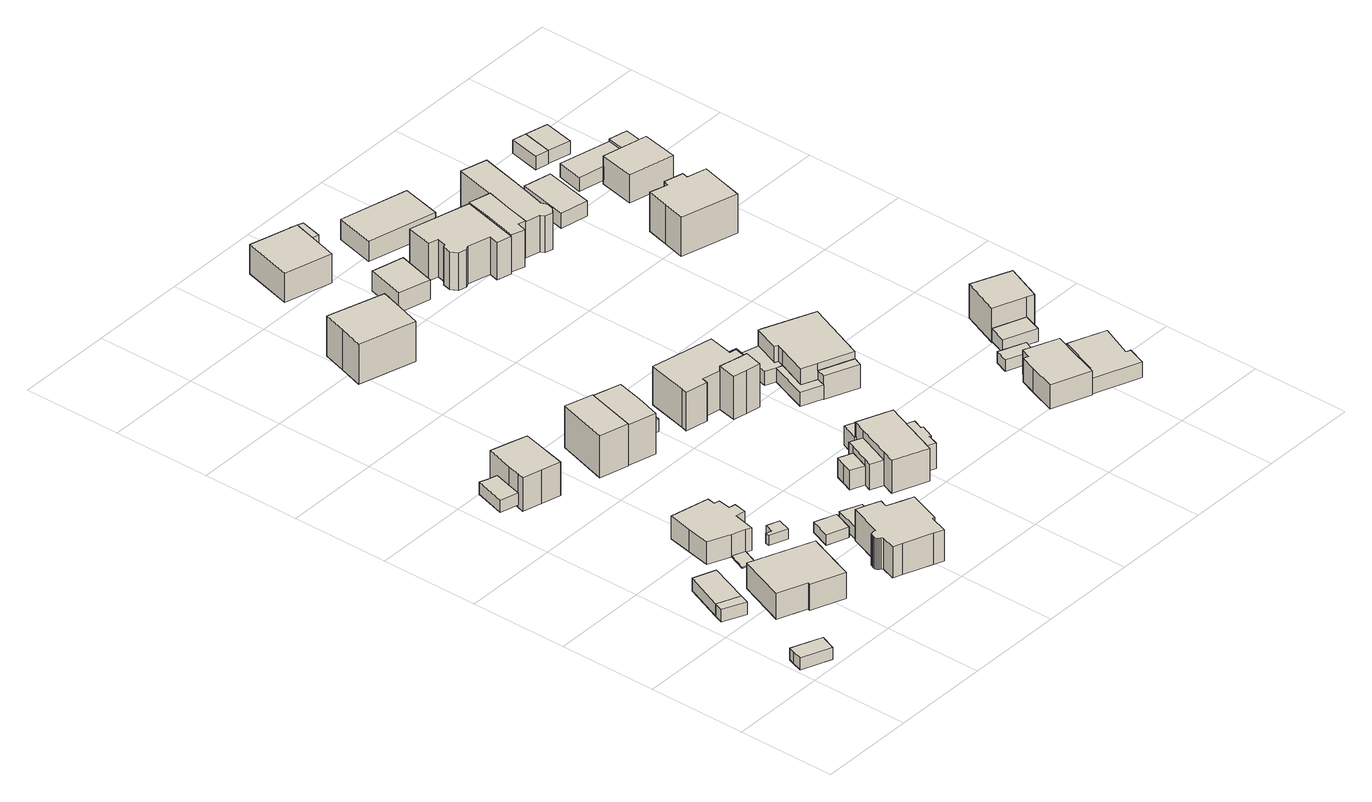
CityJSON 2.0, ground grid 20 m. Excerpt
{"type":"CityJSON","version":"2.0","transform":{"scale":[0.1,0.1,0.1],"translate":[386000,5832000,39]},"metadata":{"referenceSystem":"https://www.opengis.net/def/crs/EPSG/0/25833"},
"CityObjects":{
"building1":{"type":"Building","attributes":{"Gemeindeschluessel":"11000012","BezugspunktDach":"2200","function":"31001_2463","measuredHeight":2.51,"storeysAboveGround":1},"address":[{"country":"Germany","locality":"Berlin","thoroughfareNumber":"3 (2)","thoroughfareName":"Seeblickstraße"}],"geometry":[{"type":"Solid","lod":"1","boundaries":[[[[0,1,2,3,4]],[[5,6,7,8,9]],[[5,9,4,3]],[[6,5,3,2]],[[7,6,2,1]],[[8,7,1,0]],[[9,8,0,4]]]]}]},
"building2":{"type":"Building","attributes":{"Gemeindeschluessel":"11000012","BezugspunktDach":"2200","function":"51009_1610","measuredHeight":2.64,"storeysAboveGround":0},"address":[{"country":"Germany","locality":"Berlin"}],"geometry":[{"type":"Solid","lod":"1","boundaries":[[[[10,11,12,13]],[[14,15,16,17]],[[14,17,13,12]],[[15,14,12,11]],[[16,15,11,10]],[[17,16,10,13]]]]}]},
"building3":{"type":"Building","attributes":{"Gemeindeschluessel":"11000012","BezugspunktDach":"2200","function":"31001_2723","measuredHeight":2.64,"storeysAboveGround":1},"address":[{"country":"Germany","locality":"Berlin","thoroughfareNumber":"68A (1)","thoroughfareName":"Solquellstraße"}],"geometry":[{"type":"Solid","lod":"1","boundaries":[[[[11,18,19,12]],[[20,21,15,14]],[[20,14,12,19]],[[21,20,19,18]],[[15,21,18,11]],[[14,15,11,12]]]]}]},
"building4":{"type":"Building","attributes":{"Gemeindeschluessel":"11000012","BezugspunktDach":"2200","function":"31001_1010","measuredHeight":7.5,"storeysAboveGround":2},"address":[{"country":"Germany","locality":"Berlin","thoroughfareNumber":"3","thoroughfareName":"Seeblickstraße"}],"geometry":[{"type":"Solid","lod":"1","boundaries":[[[[22,23,24,25,26,27,28]],[[29,30,31,32,33,34,35]],[[29,35,28,27]],[[30,29,27,26]],[[31,30,26,25]],[[32,31,25,24]],[[33,32,24,23]],[[34,33,23,22]],[[35,34,22,28]]]]}]},
"building5":{"type":"Building","attributes":{"Gemeindeschluessel":"11000012","BezugspunktDach":"2200","function":"31001_2463","measuredHeight":2.9,"storeysAboveGround":1},"address":[{"country":"Germany","locality":"Berlin","thoroughfareNumber":"26 (1)","thoroughfareName":"Veltheimstraße"}],"geometry":[{"type":"Solid","lod":"1","boundaries":[[[[36,37,38,39,40]],[[41,42,43,44,45]],[[41,45,40,39]],[[42,41,39,38]],[[43,42,38,37]],[[44,43,37,36]],[[45,44,36,40]]]]}]},
"building6":{"type":"Building","attributes":{"Gemeindeschluessel":"11000012","BezugspunktDach":"2200","function":"31001_2463","measuredHeight":0.234,"storeysAboveGround":1},"address":[{"country":"Germany","locality":"Berlin","thoroughfareNumber":"3 (1)","thoroughfareName":"Seeblickstraße"}],"geometry":[{"type":"Solid","lod":"1","boundaries":[[[[46,47,48,49]],[[50,51,52,53]],[[50,53,49,48]],[[51,50,48,47]],[[52,51,47,46]],[[53,52,46,49]]]]}]},
"building7":{"type":"Building","attributes":{"Gemeindeschluessel":"11000012","BezugspunktDach":"2200","function":"31001_1010","measuredHeight":5.8,"storeysAboveGround":1},"address":[{"country":"Germany","locality":"Berlin","thoroughfareNumber":"28","thoroughfareName":"Veltheimstraße"}],"geometry":[{"type":"Solid","lod":"1","boundaries":[[[[54,55,56,57,58,59,60,61,62,63,64,65,66,67]],[[68,69,70,71,72,73,74,75,76,77,78,51,50,79]],[[68,79,67,66]],[[69,68,66,65]],[[70,69,65,64]],[[71,70,64,63]],[[72,71,63,62]],[[73,72,62,61]],[[74,73,61,60]],[[75,74,60,59]],[[76,75,59,58]],[[77,76,58,57]],[[78,77,57,56]],[[51,78,56,55]],[[50,51,55,54]],[[79,50,54,67]]]]}]},
"building8":{"type":"Building","attributes":{"Gemeindeschluessel":"11000012","BezugspunktDach":"2200","function":"31001_1010","measuredHeight":10.06,"storeysAboveGround":1},"address":[{"country":"Germany","locality":"Berlin","thoroughfareNumber":"26","thoroughfareName":"Veltheimstraße"}],"geometry":[{"type":"Solid","lod":"1","boundaries":[[[[80,81,82,83,84,85,86,87]],[[88,89,90,91,92,93,94,95]],[[88,95,87,86]],[[89,88,86,85]],[[90,89,85,84]],[[91,90,84,83]],[[92,91,83,82]],[[93,92,82,81]],[[94,93,81,80]],[[95,94,80,87]]]]}]},
"building9":{"type":"Building","attributes":{"Gemeindeschluessel":"11000012","BezugspunktDach":"2200","function":"31001_2463","measuredHeight":2.04,"storeysAboveGround":1},"address":[{"country":"Germany","locality":"Berlin","thoroughfareNumber":"28 (1)","thoroughfareName":"Veltheimstraße"}],"geometry":[{"type":"Solid","lod":"1","boundaries":[[[[96,97,98,99,100,101]],[[102,103,104,105,106,107]],[[102,107,101,100]],[[103,102,100,99]],[[104,103,99,98]],[[105,104,98,97]],[[106,105,97,96]],[[107,106,96,101]]]]}]},
"building10":{"type":"Building","attributes":{"Gemeindeschluessel":"11000012","BezugspunktDach":"2200","function":"31001_2723","measuredHeight":2.14,"storeysAboveGround":1},"address":[{"country":"Germany","locality":"Berlin","thoroughfareNumber":"5 (1)","thoroughfareName":"Seeblickstraße"}],"geometry":[{"type":"Solid","lod":"1","boundaries":[[[[108,109,110,111]],[[112,113,114,115]],[[112,115,111,110]],[[113,112,110,109]],[[114,113,109,108]],[[115,114,108,111]]]]}]},
"building11":{"type":"Building","attributes":{"Gemeindeschluessel":"11000012","BezugspunktDach":"2200","function":"31001_1010","measuredHeight":8.38,"storeysAboveGround":2},"address":[{"country":"Germany","locality":"Berlin","thoroughfareNumber":"5","thoroughfareName":"Seeblickstraße"}],"geometry":[{"type":"Solid","lod":"1","boundaries":[[[[116,117,118,119,120,121,122,123,124,125,126,127,128,129,130,131,132,133,134,135,136,137,138,139,140,141]],[[142,143,144,145,146,147,148,149,150,151,152,153,154,155,156,157,158,159,160,161,162,163,164,165,166,167]],[[142,167,141,140]],[[143,142,140,139]],[[144,143,139,138]],[[145,144,138,137]],[[146,145,137,136]],[[147,146,136,135]],[[148,147,135,134]],[[149,148,134,133]],[[150,149,133,132]],[[151,150,132,131]],[[152,151,131,130]],[[153,152,130,129]],[[154,153,129,128]],[[155,154,128,127]],[[156,155,127,126]],[[157,156,126,125]],[[158,157,125,124]],[[159,158,124,123]],[[160,159,123,122]],[[161,160,122,121]],[[162,161,121,120]],[[163,162,120,119]],[[164,163,119,118]],[[165,164,118,117]],[[166,165,117,116]],[[167,166,116,141]]]]}]},
"building12":{"type":"Building","attributes":{"Gemeindeschluessel":"11000012","BezugspunktDach":"2200","function":"51009_1610","measuredHeight":2.62,"storeysAboveGround":0},"address":[{"country":"Germany","locality":"Berlin"}],"geometry":[{"type":"Solid","lod":"1","boundaries":[[[[168,169,170,171]],[[172,173,174,175]],[[172,175,171,170]],[[173,172,170,169]],[[174,173,169,168]],[[175,174,168,171]]]]}]},
"building13":{"type":"Building","attributes":{"Gemeindeschluessel":"11000012","BezugspunktDach":"2200","function":"31001_1010","measuredHeight":9.67,"storeysAboveGround":2},"address":[{"country":"Germany","locality":"Berlin","thoroughfareNumber":"28A","thoroughfareName":"Veltheimstraße"}],"geometry":[{"type":"Solid","lod":"1","boundaries":[[[[176,177,178,179]],[[180,181,182,183]],[[180,183,179,178]],[[181,180,178,177]],[[182,181,177,176]],[[183,182,176,179]]]]}]},
"building14":{"type":"Building","attributes":{"Gemeindeschluessel":"11000012","BezugspunktDach":"2200","function":"31001_1010","measuredHeight":9.41,"storeysAboveGround":2},"address":[{"country":"Germany","locality":"Berlin","thoroughfareNumber":"28B","thoroughfareName":"Veltheimstraße"}],"geometry":[{"type":"Solid","lod":"1","boundaries":[[[[184,185,186,187,188]],[[189,190,191,192,193]],[[189,193,188,187]],[[190,189,187,186]],[[191,190,186,185]],[[192,191,185,184]],[[193,192,184,188]]]]}]},
"building15":{"type":"Building","attributes":{"Gemeindeschluessel":"11000012","BezugspunktDach":"2200","function":"31001_1010","measuredHeight":10.38,"storeysAboveGround":2},"address":[{"country":"Germany","locality":"Berlin","thoroughfareNumber":"27, 27A","thoroughfareName":"Veltheimstraße"}],"geometry":[{"type":"Solid","lod":"1","boundaries":[[[[194,195,196,197,198,199]],[[200,201,202,203,204,205]],[[200,205,199,198]],[[201,200,198,197]],[[202,201,197,196]],[[203,202,196,195]],[[204,203,195,194]],[[205,204,194,199]]]]}]},
"building16":{"type":"Building","attributes":{"Gemeindeschluessel":"11000012","BezugspunktDach":"2200","function":"31001_2463","measuredHeight":2.67,"storeysAboveGround":1},"address":[{"country":"Germany","locality":"Berlin","thoroughfareNumber":"28B (1)","thoroughfareName":"Veltheimstraße"}],"geometry":[{"type":"Solid","lod":"1","boundaries":[[[[206,207,208,209]],[[190,210,211,191]],[[190,191,209,208]],[[210,190,208,207]],[[211,210,207,206]],[[191,211,206,209]]]]}]},
"building17":{"type":"Building","attributes":{"Gemeindeschluessel":"11000012","function":"31001_1010"},"address":[{"country":"Germany","locality":"Berlin","thoroughfareNumber":"7","thoroughfareName":"Seeblickstraße"}],"children":["building17-1","building17-2","building17-3","building17-4"]},
"building17-1":{"type":"BuildingPart","attributes":{"BezugspunktDach":"2200","measuredHeight":8.56,"storeysAboveGround":1},"parents":["building17"],"geometry":[{"type":"MultiSurface","lod":"1","boundaries":[[[212,213,214,215,216,217,218,219,220,221,222]],[[223,224,225,226,227,228,229,230,231,232,233]],[[223,233,222,221]],[[234,235,223,221,220]],[[225,224,220,219]],[[226,225,219,218]],[[227,226,218,217]],[[228,227,217,216]],[[229,228,216,215]],[[230,229,215,214]],[[236,237,238,214,213]],[[232,231,213,212]],[[233,232,212,222]],[[239,224,223,235,234]],[[231,230,238,237,236]]]}]},
"building17-2":{"type":"BuildingPart","attributes":{"BezugspunktDach":"2200","measuredHeight":5.45,"storeysAboveGround":1},"parents":["building17"],"geometry":[{"type":"Solid","lod":"1","boundaries":[[[[240,241,242,243,244,245,238,237]],[[230,246,247,248,249,250,251,231]],[[246,230,238,245]],[[247,246,245,244]],[[248,247,244,243]],[[249,248,243,242]],[[250,249,242,241]],[[251,250,241,240]],[[231,251,240,237]],[[230,231,237,238]]]]}]},
"building17-3":{"type":"BuildingPart","attributes":{"BezugspunktDach":"2200","measuredHeight":4.87,"storeysAboveGround":1},"parents":["building17"],"geometry":[{"type":"Solid","lod":"1","boundaries":[[[[252,253,254,255,256,257]],[[258,259,260,261,262,263]],[[258,263,257,256]],[[259,258,256,255]],[[260,259,255,254]],[[263,262,252,257]],[[261,260,254,253]],[[262,261,253,252]]]]}]},
"building17-4":{"type":"BuildingPart","attributes":{"BezugspunktDach":"2200","measuredHeight":5.45,"storeysAboveGround":1},"parents":["building17"],"geometry":[{"type":"MultiSurface","lod":"1","boundaries":[[[235,234,264,265,266,267,268]],[[262,260,269,270,224,223,271]],[[262,271,268,267]],[[254,253,252,262,267,266]],[[269,260,266,265]],[[270,269,265,264]],[[224,270,264,234]],[[271,223,235,268]],[[260,261,253,254]],[[261,262,252,253]],[[223,224,234,235]]]}]},
"building18":{"type":"Building","attributes":{"Gemeindeschluessel":"11000012","function":"31001_1010"},"address":[{"country":"Germany","locality":"Berlin","thoroughfareNumber":"30","thoroughfareName":"Veltheimstraße"}],"children":["building18-1","building18-2"]},
"building18-1":{"type":"BuildingPart","attributes":{"BezugspunktDach":"2200","measuredHeight":10.65,"storeysAboveGround":2},"parents":["building18"],"geometry":[{"type":"MultiSurface","lod":"1","boundaries":[[[272,273,274,275,276,277,278,279,280,281,282]],[[283,284,285,286,287,288,289,290,291,292,293]],[[283,293,282,281]],[[284,283,281,280]],[[285,284,280,279]],[[286,285,279,278]],[[287,286,278,277]],[[288,287,277,276]],[[291,290,274,273]],[[292,291,273,272]],[[293,292,272,282]],[[289,288,276,275]],[[294,295,274,290,296]],[[289,275,295,294]]]}]},
"building18-2":{"type":"BuildingPart","attributes":{"BezugspunktDach":"2200","measuredHeight":10.73,"storeysAboveGround":2},"parents":["building18"],"geometry":[{"type":"MultiSurface","lod":"1","boundaries":[[[297,298,299,300,301,302]],[[290,294,288,303,304,305]],[[290,305,302,301]],[[295,274,301,300]],[[288,276,275,295,294,300,299]],[[303,288,299,298]],[[304,303,298,297]],[[305,304,297,302]],[[294,290,274,295]],[[289,275,276,288]],[[294,295,275,289,306]]]}]},
"building19":{"type":"Building","attributes":{"Gemeindeschluessel":"11000012","BezugspunktDach":"2200","function":"31001_2463","measuredHeight":4,"storeysAboveGround":1},"address":[{"country":"Germany","locality":"Berlin","thoroughfareNumber":"7 (1)","thoroughfareName":"Seeblickstraße"}],"geometry":[{"type":"Solid","lod":"1","boundaries":[[[[307,308,309,310,311,312,313,314]],[[315,316,317,228,227,226,225,318]],[[315,318,314,313]],[[316,315,313,312]],[[317,316,312,311]],[[228,317,311,310]],[[227,228,310,309]],[[226,227,309,308]],[[225,226,308,307]],[[318,225,307,314]]]]}]},
"building20":{"type":"Building","attributes":{"Gemeindeschluessel":"11000012","BezugspunktDach":"2200","function":"31001_1010","measuredHeight":8.13,"storeysAboveGround":1},"address":[{"country":"Germany","locality":"Berlin","thoroughfareNumber":"27B","thoroughfareName":"Veltheimstraße"}],"geometry":[{"type":"Solid","lod":"1","boundaries":[[[[319,320,321,322]],[[323,324,325,326]],[[323,326,322,321]],[[324,323,321,320]],[[325,324,320,319]],[[326,325,319,322]]]]}]},
"building21":{"type":"Building","attributes":{"Gemeindeschluessel":"11000012","BezugspunktDach":"2200","function":"31001_2463","measuredHeight":5.39,"storeysAboveGround":1},"address":[{"country":"Germany","locality":"Berlin","thoroughfareNumber":"29 (1)","thoroughfareName":"Veltheimstraße"}],"geometry":[{"type":"Solid","lod":"1","boundaries":[[[[327,328,329,330,331]],[[332,333,334,335,336]],[[332,336,331,330]],[[333,332,330,329]],[[334,333,329,328]],[[335,334,328,327]],[[336,335,327,331]]]]}]},
"building22":{"type":"Building","attributes":{"Gemeindeschluessel":"11000012","BezugspunktDach":"2200","function":"51009_1610","measuredHeight":3.02,"storeysAboveGround":0},"address":[{"country":"Germany","locality":"Berlin"}],"geometry":[{"type":"Solid","lod":"1","boundaries":[[[[337,338,339,340,341,342]],[[343,344,345,346,347,348]],[[343,348,342,341]],[[344,343,341,340]],[[345,344,340,339]],[[346,345,339,338]],[[347,346,338,337]],[[348,347,337,342]]]]}]},
"building23":{"type":"Building","attributes":{"Gemeindeschluessel":"11000012","BezugspunktDach":"2200","function":"31001_2463","measuredHeight":3.05,"storeysAboveGround":1},"address":[{"country":"Germany","locality":"Berlin","thoroughfareNumber":"30 (1)","thoroughfareName":"Veltheimstraße"}],"geometry":[{"type":"Solid","lod":"1","boundaries":[[[[349,350,351,352,353,354,355]],[[356,357,358,359,360,361,362]],[[356,362,355,354]],[[357,356,354,353]],[[358,357,353,352]],[[359,358,352,351]],[[360,359,351,350]],[[361,360,350,349]],[[362,361,349,355]]]]}]},
"building24":{"type":"Building","attributes":{"Gemeindeschluessel":"11000012","BezugspunktDach":"2200","function":"31001_2463","measuredHeight":3.06,"storeysAboveGround":1},"address":[{"country":"Germany","locality":"Berlin","thoroughfareNumber":"32 (1)","thoroughfareName":"Veltheimstraße"}],"geometry":[{"type":"Solid","lod":"1","boundaries":[[[[341,340,363,364,365,351,350,366]],[[360,359,367,368,369,344,343,370]],[[360,370,366,350]],[[359,360,350,351]],[[367,359,351,365]],[[368,367,365,364]],[[369,368,364,363]],[[344,369,363,340]],[[343,344,340,341]],[[370,343,341,366]]]]}]},
"building25":{"type":"Building","attributes":{"Gemeindeschluessel":"11000012","BezugspunktDach":"2200","function":"31001_2463","measuredHeight":2.24,"storeysAboveGround":1},"address":[{"country":"Germany","locality":"Berlin","thoroughfareNumber":"27B (1)","thoroughfareName":"Veltheimstraße"}],"geometry":[{"type":"Solid","lod":"1","boundaries":[[[[371,372,373,374]],[[375,376,377,378]],[[375,378,374,373]],[[376,375,373,372]],[[377,376,372,371]],[[378,377,371,374]]]]}]},
"building26":{"type":"Building","attributes":{"Gemeindeschluessel":"11000012","function":"31001_1010"},"address":[{"country":"Germany","locality":"Berlin","thoroughfareNumber":"32","thoroughfareName":"Veltheimstraße"}],"children":["building26-1","building26-2"]},
"building26-1":{"type":"BuildingPart","attributes":{"BezugspunktDach":"2200","measuredHeight":8.41,"storeysAboveGround":1},"parents":["building26"],"geometry":[{"type":"MultiSurface","lod":"1","boundaries":[[[379,380,381,382,383,384,385,386,387]],[[388,389,390,391,392,393,394,395,396]],[[388,396,387,386]],[[389,388,386,385]],[[390,389,385,384]],[[391,390,384,383]],[[392,391,383,382]],[[393,392,382,381]],[[394,393,381,380]],[[397,398,380,379]],[[396,395,379,387]],[[399,395,394,398,397]]]}]},
"building26-2":{"type":"BuildingPart","attributes":{"BezugspunktDach":"2200","measuredHeight":5.08,"storeysAboveGround":1},"parents":["building26"],"geometry":[{"type":"MultiSurface","lod":"1","boundaries":[[[400,398,397,401]],[[395,394,402,403]],[[395,403,401,397]],[[402,394,398,400]],[[403,402,400,401]],[[404,394,395,397,398]]]}]},
"building27":{"type":"Building","attributes":{"Gemeindeschluessel":"11000012","BezugspunktDach":"2200","function":"31001_1010","measuredHeight":8.07,"storeysAboveGround":2},"address":[{"country":"Germany","locality":"Berlin","thoroughfareNumber":"29","thoroughfareName":"Veltheimstraße"}],"geometry":[{"type":"Solid","lod":"1","boundaries":[[[[405,406,407,408,409,410,411,412,413,414,415,416,417]],[[418,419,420,421,422,423,424,425,426,427,428,429,430]],[[418,430,417,416]],[[419,418,416,415]],[[420,419,415,414]],[[421,420,414,413]],[[422,421,413,412]],[[423,422,412,411]],[[424,423,411,410]],[[425,424,410,409]],[[426,425,409,408]],[[427,426,408,407]],[[428,427,407,406]],[[429,428,406,405]],[[430,429,405,417]]]]}]},
"building28":{"type":"Building","attributes":{"Gemeindeschluessel":"11000012","BezugspunktDach":"2200","function":"31001_1310","measuredHeight":4.28,"storeysAboveGround":1},"address":[{"country":"Germany","locality":"Berlin","thoroughfareNumber":"29 (2)","thoroughfareName":"Veltheimstraße"}],"geometry":[{"type":"Solid","lod":"1","boundaries":[[[[431,432,433,434]],[[435,436,437,438]],[[435,438,434,433]],[[436,435,433,432]],[[437,436,432,431]],[[438,437,431,434]]]]}]},
"building29":{"type":"Building","attributes":{"Gemeindeschluessel":"11000012","function":"31001_1010"},"address":[{"country":"Germany","locality":"Berlin","thoroughfareNumber":"31","thoroughfareName":"Veltheimstraße"}],"children":["building29-1","building29-2","building29-3"]},
"building29-1":{"type":"BuildingPart","attributes":{"BezugspunktDach":"2200","measuredHeight":7.71,"storeysAboveGround":2},"parents":["building29"],"geometry":[{"type":"MultiSurface","lod":"1","boundaries":[[[439,440,441,442,443,444,445,446,447,448,449,450]],[[451,452,453,454,455,456,457,458,459,460,461,462]],[[452,451,449,448]],[[453,452,448,447]],[[454,453,447,446]],[[463,464,446,445]],[[456,455,445,444]],[[457,456,444,443]],[[458,457,443,442]],[[459,458,442,441]],[[460,459,441,440]],[[461,460,440,439]],[[462,461,439,450]],[[451,465,466,467,449]],[[462,450,467,466]],[[455,454,464,463]]]}]},
"building29-2":{"type":"BuildingPart","attributes":{"BezugspunktDach":"2200","measuredHeight":5.16,"storeysAboveGround":2},"parents":["building29"],"geometry":[{"type":"Solid","lod":"1","boundaries":[[[[468,469,464,463]],[[454,470,471,455]],[[470,454,464,469]],[[471,470,469,468]],[[455,471,468,463]],[[455,463,464,454]]]]}]},
"building29-3":{"type":"BuildingPart","attributes":{"BezugspunktDach":"2200","measuredHeight":9.24,"storeysAboveGround":2},"parents":["building29"],"geometry":[{"type":"MultiSurface","lod":"1","boundaries":[[[472,473,474,475,476,477,478,479]],[[480,481,451,466,462,482,483,484]],[[480,484,479,478]],[[481,480,478,477]],[[451,481,477,476]],[[467,449,476,475]],[[462,450,467,466,475,474]],[[482,462,474,473]],[[483,482,473,472]],[[484,483,472,479]],[[466,451,449,467]],[[466,467,450,462,485]]]}]},
"building30":{"type":"Building","attributes":{"Gemeindeschluessel":"11000012","BezugspunktDach":"2200","function":"31001_2463","measuredHeight":2.38,"storeysAboveGround":1},"address":[{"country":"Germany","locality":"Berlin","thoroughfareNumber":"8 (1)","thoroughfareName":"Seeblickstraße"}],"geometry":[{"type":"Solid","lod":"1","boundaries":[[[[486,487,488,489]],[[490,491,492,493]],[[490,493,489,488]],[[491,490,488,487]],[[492,491,487,486]],[[493,492,486,489]]]]}]},
"building31":{"type":"Building","attributes":{"Gemeindeschluessel":"11000012","function":"31001_1010"},"address":[{"country":"Germany","locality":"Berlin","thoroughfareNumber":"8","thoroughfareName":"Seeblickstraße"}],"children":["building31-1","building31-2","building31-3"]},
"building31-1":{"type":"BuildingPart","attributes":{"BezugspunktDach":"2200","measuredHeight":7.14,"storeysAboveGround":2},"parents":["building31"],"geometry":[{"type":"MultiSurface","lod":"1","boundaries":[[[494,495,496,497,498,499,500,501,502]],[[503,504,505,506,507,508,509,510,511]],[[503,511,502,501]],[[504,503,501,500]],[[505,504,500,499]],[[506,505,499,498]],[[507,506,498,497]],[[512,513,507,497,496]],[[514,512,496,495]],[[515,516,495,494]],[[510,509,517,518]],[[511,510,494,502]],[[508,507,513,512]],[[509,508,512,514]],[[518,517,516,515]]]}]},
"building31-2":{"type":"BuildingPart","attributes":{"BezugspunktDach":"2200","measuredHeight":2.93,"storeysAboveGround":2},"parents":["building31"],"geometry":[{"type":"MultiSurface","lod":"1","boundaries":[[[519,520,513,514]],[[507,521,522,509]],[[523,508,507]],[[521,507,513,520]],[[522,521,524,525]],[[509,522,525,517]],[[513,507,508,512]],[[509,526,514,512,508,523]],[[525,524,527,520,519]],[[517,525,519,514]]]}]},
"building31-3":{"type":"BuildingPart","attributes":{"BezugspunktDach":"2200","measuredHeight":3.37,"storeysAboveGround":2},"parents":["building31"],"geometry":[{"type":"MultiSurface","lod":"1","boundaries":[[[528,529,530,531,532,533,516,515]],[[517,525,524,534,535,536,537,518]],[[519,514,516,533]],[[520,519,525,533,532]],[[534,524,532,531]],[[535,534,531,530]],[[536,535,530,529]],[[537,536,529,528]],[[518,537,528,515]],[[517,518,515,516]],[[525,517,514,519]],[[524,525,519,520]]]}]},
"building32":{"type":"Building","attributes":{"Gemeindeschluessel":"11000012","BezugspunktDach":"2200","function":"31001_2463","measuredHeight":2.69,"storeysAboveGround":1},"address":[{"country":"Germany","locality":"Berlin","thoroughfareNumber":"10 (1)","thoroughfareName":"Seeblickstraße"}],"geometry":[{"type":"Solid","lod":"1","boundaries":[[[[538,539,540,541]],[[542,543,544,545]],[[542,545,541,540]],[[543,542,540,539]],[[544,543,539,538]],[[545,544,538,541]]]]}]},
"building33":{"type":"Building","attributes":{"Gemeindeschluessel":"11000012","BezugspunktDach":"2200","function":"31001_1010","measuredHeight":3.25,"storeysAboveGround":1},"address":[{"country":"Germany","locality":"Berlin","thoroughfareNumber":"31 (1)","thoroughfareName":"Veltheimstraße"}],"geometry":[{"type":"Solid","lod":"1","boundaries":[[[[546,547,548,549]],[[550,551,552,553]],[[550,553,549,548]],[[551,550,548,547]],[[552,551,547,546]],[[553,552,546,549]]]]}]},
"building34":{"type":"Building","attributes":{"Gemeindeschluessel":"11000012","BezugspunktDach":"2200","function":"31001_1010","measuredHeight":8.58,"storeysAboveGround":2},"address":[{"country":"Germany","locality":"Berlin","thoroughfareNumber":"10","thoroughfareName":"Seeblickstraße"}],"geometry":[{"type":"Solid","lod":"1","boundaries":[[[[554,555,556,557,558]],[[559,560,561,562,563]],[[559,563,558,557]],[[560,559,557,556]],[[561,560,556,555]],[[562,561,555,554]],[[563,562,554,558]]]]}]},
"building35":{"type":"Building","attributes":{"Gemeindeschluessel":"11000012","BezugspunktDach":"2200","function":"31001_1010","measuredHeight":10.53,"storeysAboveGround":1},"address":[{"country":"Germany","locality":"Berlin","thoroughfareNumber":"33","thoroughfareName":"Veltheimstraße"}],"geometry":[{"type":"Solid","lod":"1","boundaries":[[[[564,565,566,567,568,569,570,571,572,573]],[[574,575,576,577,578,579,580,581,582,583]],[[574,583,573,572]],[[575,574,572,571]],[[576,575,571,570]],[[577,576,570,569]],[[578,577,569,568]],[[579,578,568,567]],[[580,579,567,566]],[[581,580,566,565]],[[582,581,565,564]],[[583,582,564,573]]]]}]},
"building36":{"type":"Building","attributes":{"Gemeindeschluessel":"11000012","BezugspunktDach":"2200","function":"51009_1610","measuredHeight":2.81,"storeysAboveGround":0},"address":[{"country":"Germany","locality":"Berlin"}],"geometry":[{"type":"Solid","lod":"1","boundaries":[[[[584,585,586,587]],[[588,589,590,591]],[[588,591,587,586]],[[589,588,586,585]],[[590,589,585,584]],[[591,590,584,587]]]]}]},
"building37":{"type":"Building","attributes":{"Gemeindeschluessel":"11000012","BezugspunktDach":"2200","function":"51009_1610","measuredHeight":2.94,"storeysAboveGround":0},"address":[{"country":"Germany","locality":"Berlin"}],"geometry":[{"type":"Solid","lod":"1","boundaries":[[[[592,593,594,595,596]],[[597,598,599,600,601]],[[597,601,596,595]],[[598,597,595,594]],[[599,598,594,593]],[[600,599,593,592]],[[601,600,592,596]]]]}]},
"building38":{"type":"Building","attributes":{"Gemeindeschluessel":"11000012","function":"31001_1010"},"address":[{"country":"Germany","locality":"Berlin","thoroughfareNumber":"33A","thoroughfareName":"Veltheimstraße"}],"children":["building38-1","building38-2"]},
"building38-1":{"type":"BuildingPart","attributes":{"BezugspunktDach":"2200","measuredHeight":7.81,"storeysAboveGround":1},"parents":["building38"],"geometry":[{"type":"Solid","lod":"1","boundaries":[[[[602,603,604,605]],[[606,607,608,609]],[[606,609,605,604]],[[607,606,604,603],[610,607,611,612]],[[608,607,603,602]],[[609,608,602,605]],[[611,607,610,612]]]]}]},
"building38-2":{"type":"BuildingPart","attributes":{"BezugspunktDach":"2200","measuredHeight":4.21,"storeysAboveGround":1},"parents":["building38"],"geometry":[{"type":"Solid","lod":"1","boundaries":[[[[611,613,614,612]],[[615,616,607,610]],[[615,610,612,614]],[[616,615,614,613]],[[607,616,613,611]],[[610,607,611,612]]]]}]},
"building39":{"type":"Building","attributes":{"Gemeindeschluessel":"11000012","BezugspunktDach":"2200","function":"31001_2463","measuredHeight":2.73,"storeysAboveGround":1},"address":[{"country":"Germany","locality":"Berlin","thoroughfareNumber":"33A (1)","thoroughfareName":"Veltheimstraße"}],"geometry":[{"type":"Solid","lod":"1","boundaries":[[[[617,618,585,584]],[[619,620,621,622]],[[619,622,584,585]],[[620,619,585,618]],[[621,620,618,617]],[[622,621,617,584]]]]}]}
},
"vertices":[
[61,10,35],[74,42,35],[13,66,35],[8,53,35],[1,33,35],[8,53,10],[13,66,10],[74,42,10],[61,10,10],[1,33,10],
[69,208,38],[76,227,38],[30,246,38],[23,228,38],[30,246,11],[76,227,11],[69,208,11],[23,228,11],
[108,309,38],[63,326,38],[63,326,11],[108,309,11],
[150,138,65],[148,133,65],[216,107,65],[236,159,65],[255,208,65],[129,258,65],[91,161,65],[129,258,10],[255,208,10],[236,159,10],[216,107,10],[148,133,10],[150,138,10],[91,161,10],
[65,718,40],[82,779,40],[64,784,40],[47,790,40],[28,728,40],[47,790,14],[64,784,14],[82,779,14],[65,718,14],[28,728,14],
[194,292,14],[209,327,14],[183,337,14],[168,301,14],[183,337,12],[209,327,12],[194,292,12],[168,301,12],
[183,337,60],[209,327,60],[220,322,60],[230,365,60],[250,362,60],[252,372,60],[255,388,60],[242,391,60],[246,416,60],[235,419,60],[238,435,60],[158,452,60],[148,403,60],[138,355,60],[148,403,12],[158,452,12],[238,435,12],[235,419,12],[246,416,12],[242,391,12],[255,388,12],[252,372,12],[250,362,12],[230,365,12],[220,322,12],[138,355,12],
[100,694,80],[139,684,80],[163,778,80],[126,789,80],[88,800,80],[72,744,80],[65,718,80],[61,705,80],[65,718,9],[72,744,9],[88,800,9],[126,789,9],[163,778,9],[139,684,9],[100,694,9],[61,705,9],
[288,296,32],[297,323,32],[271,332,32],[265,314,32],[253,318,32],[251,310,32],[253,318,11],[265,314,11],[271,332,11],[297,323,11],[288,296,11],[251,310,11],
[361,220,30],[377,261,30],[334,277,30],[318,236,30],[334,277,8],[377,261,8],[361,220,8],[318,236,8],
[338,81,71],[396,59,71],[415,51,71],[429,89,71],[433,87,71],[458,154,71],[434,163,71],[406,175,71],[412,190,71],[406,193,71],[383,202,71],[364,209,71],[339,142,71],[336,143,71],[332,143,71],[329,142,71],[326,141,71],[324,138,71],[322,135,71],[321,132,71],[321,128,71],[322,125,71],[324,122,71],[327,120,71],[330,118,71],[319,88,71],[330,118,5],[327,120,5],[324,122,5],[322,125,5],[321,128,5],[321,132,5],[322,135,5],[324,138,5],[326,141,5],[329,142,5],[332,143,5],[336,143,5],[339,142,5],[364,209,5],[383,202,5],[406,193,5],[412,190,5],[406,175,5],[434,163,5],[458,154,5],[433,87,5],[429,89,5],[415,51,5],[396,59,5],[338,81,5],[319,88,5],
[406,193,34],[424,242,34],[382,259,34],[364,209,34],[382,259,8],[424,242,8],[406,193,8],[364,209,8],
[288,655,92],[316,758,92],[260,774,92],[229,670,92],[260,774,3],[316,758,3],[288,655,3],[229,670,3],
[345,640,90],[360,689,90],[373,742,90],[316,758,90],[288,655,90],[316,758,4],[373,742,4],[360,689,4],[345,640,4],[288,655,4],
[271,1117,110],[286,1164,110],[300,1211,110],[185,1246,110],[170,1198,110],[155,1150,110],[170,1198,25],[185,1246,25],[300,1211,25],[286,1164,25],[271,1117,25],[155,1150,25],
[399,678,31],[413,731,31],[373,742,31],[360,689,31],[413,731,4],[399,678,4],
[577,217,80],[587,243,80],[615,313,80],[617,319,80],[624,335,80],[625,338,80],[555,366,80],[554,363,80],[545,340,80],[517,270,80],[507,245,80],[517,270,10],[545,340,10],[554,363,10],[555,366,10],[625,338,10],[624,335,10],[617,319,10],[615,313,10],[587,243,10],[577,217,10],[507,245,10],[545,340,64],[517,270,64],[587,243,28],[587,243,64],[615,313,64],[545,340,61],
[613,232,64],[621,254,64],[624,252,64],[636,280,64],[632,282,64],[640,303,64],[640,303,10],[632,282,10],[636,280,10],[624,252,10],[621,254,10],[613,232,10],
[497,296,51],[505,316,51],[513,336,51],[485,347,51],[477,327,51],[469,307,51],[477,327,10],[485,347,10],[513,336,10],[505,316,10],[497,296,10],[469,307,10],
[519,351,64],[513,335,64],[513,336,64],[497,296,64],[491,281,64],[513,335,10],[519,351,10],[491,281,10],
[471,629,91],[474,641,91],[512,634,91],[558,625,91],[571,622,91],[579,653,91],[565,655,91],[576,706,91],[449,732,91],[429,650,91],[426,638,91],[429,650,9],[449,732,9],[576,706,9],[565,655,9],[579,653,9],[571,622,9],[558,625,9],[512,634,9],[474,641,9],[471,629,9],[426,638,9],[541,628,9],[541,628,91],[527,631,9],
[532,590,101],[561,585,101],[571,622,101],[541,628,101],[512,634,101],[504,596,101],[561,585,9],[532,590,9],[504,596,9],[557,625,9],
[554,363,50],[555,366,50],[625,338,50],[624,335,50],[626,335,50],[641,371,50],[566,400,50],[551,364,50],[566,400,10],[641,371,10],[626,335,10],[551,364,10],
[340,1362,104],[368,1463,104],[271,1489,104],[243,1388,104],[271,1489,42],[368,1463,42],[340,1362,42],[243,1388,42],
[424,1211,71],[445,1289,71],[412,1297,71],[380,1305,71],[359,1228,71],[380,1305,29],[412,1297,29],[445,1289,29],[424,1211,29],[359,1228,29],
[649,514,40],[655,532,40],[624,545,40],[648,605,40],[636,610,40],[606,531,40],[636,610,10],[648,605,10],[624,545,10],[655,532,10],[649,514,10],[606,531,10],
[579,653,40],[622,645,40],[633,684,40],[637,700,40],[579,713,40],[576,706,40],[565,655,40],[576,706,10],[579,713,10],[637,700,10],[633,684,10],[622,645,10],[579,653,10],[565,655,10],
[653,619,40],[646,622,40],[667,675,40],[615,618,40],[667,675,10],[646,622,10],[653,619,10],[615,618,10],
[404,1444,71],[415,1488,71],[390,1497,71],[377,1451,71],[390,1497,49],[415,1488,49],[404,1444,49],[377,1451,49],
[655,532,74],[723,505,74],[774,631,74],[674,672,74],[667,675,74],[646,622,74],[653,619,74],[648,605,74],[624,545,74],[648,605,9],[653,619,9],[646,622,9],[667,675,9],[674,672,9],[774,631,9],[723,505,9],[655,532,9],[624,545,9],[655,532,59],[723,505,59],[655,532,34],
[716,487,59],[649,514,59],[716,487,9],[649,514,9],[723,505,41],
[474,1234,119],[470,1216,119],[462,1212,119],[458,1195,119],[466,1181,119],[482,1177,119],[490,1181,119],[537,1169,119],[532,1150,119],[561,1142,119],[590,1260,119],[467,1292,119],[454,1239,119],[467,1292,39],[590,1260,39],[561,1142,39],[532,1150,39],[537,1169,39],[490,1181,39],[482,1177,39],[466,1181,39],[458,1195,39],[462,1212,39],[470,1216,39],[474,1234,39],[454,1239,39],
[564,1314,90],[583,1394,90],[444,1428,90],[424,1349,90],[444,1428,47],[583,1394,47],[564,1314,47],[424,1349,47],
[639,1142,120],[644,1134,120],[659,1130,120],[670,1140,120],[674,1154,120],[669,1165,120],[674,1182,120],[688,1235,120],[708,1318,120],[655,1332,120],[634,1249,120],[609,1149,120],[634,1249,43],[655,1332,43],[708,1318,43],[688,1235,43],[674,1182,43],[669,1165,43],[674,1154,43],[670,1140,43],[659,1130,43],[644,1134,43],[639,1142,43],[609,1149,43],[674,1182,91],[688,1235,91],[631,1236,43],[621,1199,43],[621,1199,120],
[692,1177,91],[706,1230,91],[706,1230,43],[692,1177,43],
[588,1134,122],[594,1153,122],[609,1149,122],[621,1199,122],[634,1249,122],[590,1260,122],[578,1210,122],[561,1142,122],[578,1210,43],[590,1260,43],[594,1153,43],[588,1134,43],[561,1142,43],[611,1159,43],
[965,303,34],[976,329,34],[923,350,34],[912,324,34],[923,350,10],[976,329,10],[965,303,10],[912,324,10],
[956,165,59],[966,192,59],[975,217,59],[995,270,59],[928,297,59],[920,277,59],[910,281,59],[897,248,59],[877,194,59],[897,248,8],[910,281,8],[920,277,8],[928,297,8],[995,270,8],[975,217,8],[966,192,8],[956,165,8],[877,194,8],[975,217,38],[995,270,38],[966,192,38],[956,165,43],[966,192,43],[966,192,10],[956,165,10],
[978,186,38],[1008,265,38],[1008,265,8],[978,186,8],[975,216,8],[1008,265,10],[978,186,10],[966,192,23],[1008,265,27],
[1049,129,43],[1063,167,43],[1054,170,43],[1083,236,43],[1008,265,43],[978,186,43],[1083,236,10],[1054,170,10],[1063,167,10],[1049,129,10],
[1013,333,41],[1027,370,41],[962,395,41],[948,359,41],[962,395,14],[1027,370,14],[1013,333,14],[948,359,14],
[782,1153,67],[804,1254,67],[747,1266,67],[725,1165,67],[747,1266,35],[804,1254,35],[782,1153,35],[725,1165,35],
[1027,370,84],[1041,364,84],[1072,438,84],[993,471,84],[962,395,84],[993,471,12],[1072,438,12],[1041,364,12],[1027,370,12],[962,395,12],
[920,930,107],[932,975,107],[944,1020,107],[904,1030,107],[907,1042,107],[868,1052,107],[865,1041,107],[828,1051,107],[816,1006,107],[804,961,107],[816,1006,24],[828,1051,24],[865,1041,24],[868,1052,24],[907,1042,24],[904,1030,24],[944,1020,24],[932,975,24],[920,930,24],[804,961,24],
[841,1289,80],[854,1351,80],[826,1357,80],[813,1295,80],[826,1357,52],[854,1351,52],[841,1289,52],[813,1295,52],
[868,1188,77],[922,1177,77],[933,1228,77],[828,1252,77],[815,1199,77],[828,1252,48],[933,1228,48],[922,1177,48],[868,1188,48],[815,1199,48],
[946,1096,100],[960,1168,100],[868,1188,100],[853,1117,100],[868,1188,40],[960,1168,40],[946,1096,40],[853,1117,40],[922,1177,40],[960,1168,82],[922,1177,82],
[971,1220,82],[933,1228,82],[933,1228,40],[971,1220,40],
[887,1278,80],[900,1340,80],[854,1351,53],[900,1340,53],[887,1278,53],[841,1289,53]
]}
